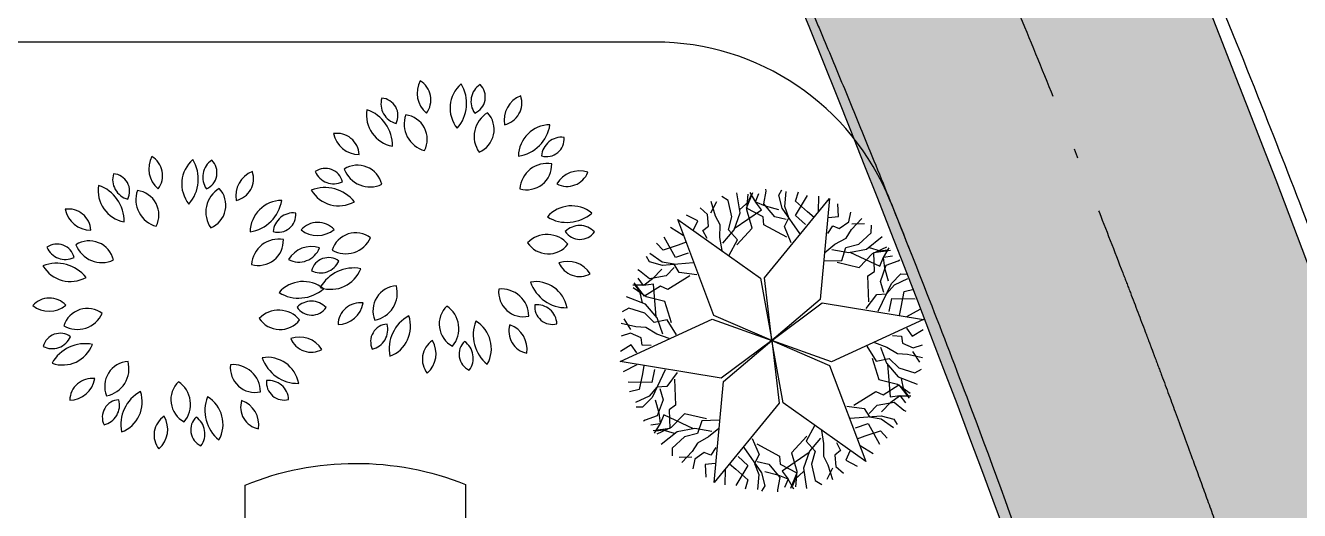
# Model space of a CAD drawing. Extents: x 302512 to 1034855, y -184136 to 410364.
# Drawn here: x 546673 to 566781, y 84150 to 91801 of the extents above; entities that cross this region are included whole.
import ezdxf

# ---------------------------------------------------------------- set-up
doc = ezdxf.new("R2010")
doc.units = 0
doc.header["$MEASUREMENT"] = 0
doc.linetypes.add('ACAD_ISO04W100', pattern=[30.5, 24, -3, 0.5, -3])
for name, color, linetype in [('shu', 74, 'Continuous'), ('WALL', 4, 'Continuous'), ('建筑', 2, 'Continuous'), ('环境', 8, 'Continuous'), ('红线', 20, 'Continuous'), ('绿化', 97, 'Continuous'), ('道路线', 161, 'Continuous')]:
    doc.layers.add(name, color=color, linetype=linetype)

# ---------------------------------------------------------------- blocks, each defined once
blk = doc.blocks.new('M_F22')
for centre, radius, start, end in [((-63.34145785952933, 1990.760850490929), 399.1434447293365, 151.7015353360428, 229.7405671459406), ((-591.4700567926375, 1890.7689324151), 338.912409155523, 322.8639188083236, 58.57818367365977), ((523.0495755705888, 1763.658167623376), 485.6592443762568, 130.7089921054097, 219.1064421702401), ((-283.6855240719487, 1835.547834289187), 572.5796647333053, 318.6570906337551, 31.15834364189467), ((661.9452475016842, 1865.323811889553), 306.5997425824958, 123.4612985024885, 215.4329496141702), ((307.0461035851295, 1931.43931066517), 265.5436950263019, 293.311450122148, 45.58279799451165), ((1256.882555320011, 1577.796670088006), 399.1434447293365, 111.7015353360428, 189.7405671459405), ((788.0390108358952, 1840.67293641057), 338.912409155523, 282.8639188083237, 18.57818367365972), ((-744.959601780316, 1661.440270665495), 485.6592443762568, 170.7089921054097, 259.10644217024), ((-1409.164328765506, 1197.951623940768), 572.5796647333053, 358.6570906337551, 71.15834364189467), ((-703.9087605633867, 1828.601089484451), 306.5997425824958, 163.4612985024885, 255.4329496141703), ((-1018.275501261847, 1651.123727326209), 265.5436950263019, 333.3114501221481, 85.58279799451168), ((-242.4975517759194, 1523.051748929007), 416.5522836812144, 160.5035450346598, 255.3284718856752), ((-683.6926049407666, 1289.293141864633), 375.9275563291936, 333.2487959694926, 82.58322095084212), ((819.0034097671414, 1334.670028943961), 416.5522836812144, 120.5035450346598, 215.3284718856752), ((330.7712544366623, 1439.195260583816), 375.9275563291936, 293.2487959694926, 42.58322095084213), ((-1680.436397550544, 1042.413355320619), 338.912409155523, 2.863918808323604, 98.57818367365977), ((-1340.139985314487, 1458.48612796182), 399.1434447293365, 191.7015353360428, 269.7405671459406), ((1560.105357205579, 1026.901031033063), 485.6592443762568, 90.70899210540966, 179.1064421702401), ((988.3202039083371, 1600.531037027409), 572.5796647333053, 278.6570906337551, 351.1583436418947), ((1731.855031222189, 1015.501016172508), 306.5997425824958, 83.46129850248845, 175.4329496141702), ((1502.484737607268, 1294.273199342584), 265.5436950263019, 253.311450122148, 5.58279799451165), ((-1853.347368535502, 584.4892262284848), 265.5436950263019, 13.31145012214801, 125.5827979945117), ((-1726.6087230499, 922.5158190856891), 306.5997425824958, 203.4612985024885, 295.4329496141703), ((-1364.461782560134, 522.3766567105631), 375.9275563291936, 13.24879596949258, 122.5832209508421), ((-1176.743899876634, 985.0408526290412), 416.5522836812144, 200.5035450346598, 295.3284718856752), ((1511.070887328209, 508.0415937736834), 416.5522836812144, 80.50354503465977, 175.3284718856752), ((1204.250881684096, 901.9421470038797), 375.9275563291936, 253.2487959694925, 2.583220950842076), ((2002.784565676087, 412.8241167091037), 399.1434447293365, 71.70153533604275, 149.7405671459405), ((1812.603180881673, 915.5658414856734), 338.912409155523, 242.8639188083236, 338.5781836736597), ((-1861.492169144945, -13.91924038396974), 572.5796647333053, 38.6570906337551, 111.1583436418947), ((-1650.606588224797, 768.0762309501151), 485.6592443762568, 210.7089921054097, 299.1064421702401), ((1880.957817603452, -204.0942863641103), 485.6592443762568, 50.70899210540971, 139.10644217024), ((-1969.320557950447, -307.438791260196), 338.912409155523, 42.86391880832361, 138.5781836736598), ((1811.667238714257, 602.8682043579611), 572.5796647333053, 238.6570906337552, 311.1583436418946), ((-1976.084805672905, 230.0297618530894), 399.1434447293365, 231.7015353360428, 309.7405671459406), ((-1392.996813633396, -502.7054468482529), 375.9275563291936, 53.24879596949258, 162.5832209508421), ((1509.878816726236, -570.044925083479), 416.5522836812144, 40.50354503465976, 135.3284718856751), ((2005.197912573898, -323.2257669405808), 306.5997425824958, 43.46129850248848, 135.4329496141703), ((2008.681378621226, 37.76249749718409), 265.5436950263019, 213.311450122148, 325.5827979945117), ((-1546.59138543942, -27.62138162141491), 416.5522836812144, 240.5035450346598, 335.3284718856752), ((1528.035451253494, -71.07949757117603), 375.9275563291936, 213.2487959694926, 322.5832209508421), ((-1807.430090205195, -769.3740554932301), 265.5436950263019, 53.31145012214801, 165.5827979945117), ((-1927.621960637076, -428.9646316283179), 306.5997425824958, 243.4612985024885, 335.4329496141703), ((1825.348733228715, -959.0532045076397), 399.1434447293365, 31.70153533604279, 109.7405671459406), ((-1429.019821572034, -1233.016913520245), 572.5796647333053, 78.65709063375512, 151.1583436418946), ((-1770.129094013861, -498.418989238402), 485.6592443762568, 250.7089921054097, 339.10644217024), ((2002.817491363352, -451.6844622521457), 338.912409155523, 202.8639188083235, 298.5781836736597), ((-755.9458408475948, -1306.305860864071), 375.9275563291936, 93.24879596949259, 202.5832209508421), ((-1178.984259485183, -1041.099040416142), 416.5522836812144, 280.5035450346598, 15.32847188567515), ((1335.476523908404, -1353.33139443172), 485.6592443762568, 10.70899210540965, 99.10644217023999), ((1801.102351632984, -690.6231373395567), 572.5796647333053, 198.657090633755, 271.1583436418947), ((1150.622564661866, -1024.582030306177), 375.9275563291936, 173.2487959694926, 282.5832209508421), ((815.9849811374115, -1395.140863893161), 416.5522836812144, 0.5035450346598049, 95.32847188567517), ((-1322.950429105582, -1527.176686733568), 338.912409155523, 82.86391880832356, 178.5781836736598), ((-1673.610269904053, -1119.799862553904), 399.1434447293365, 271.7015353360428, 349.7405671459406), ((248.6079063411707, -1512.411020285057), 375.9275563291936, 133.2487959694925, 242.5832209508421), ((-245.9299819864427, -1581.174662973339), 416.5522836812144, 320.5035450346597, 55.32847188567521), ((1588.780992609067, -1250.157471742554), 265.5436950263019, 173.311450122148, 285.5827979945117), ((1354.073718600524, -1524.45139683185), 306.5997425824958, 3.461298502488473, 95.43294961417024), ((-902.0088718942461, -1776.978441917876), 265.5436950263019, 93.31145012214799, 205.5827979945117), ((-1212.89214602151, -1593.467539114485), 306.5997425824958, 283.4612985024885, 15.43294961417022), ((-314.1059039597494, -1888.912044869343), 572.5796647333053, 118.657090633755, 191.1583436418947), ((-1047.601210358003, -1545.438200871999), 485.6592443762568, 290.7089921054097, 19.10644217024008), ((961.5689707017409, -1674.704013214054), 572.5796647333053, 158.6570906337551, 231.1583436418947), ((178.8982364843505, -1883.069478553793), 485.6592443762568, 330.7089921054097, 59.10644217024003), ((1269.678553103553, -1621.326361720989), 338.912409155523, 162.8639188083236, 258.5781836736598), ((807.599255818026, -1895.91864851171), 399.1434447293365, 351.7015353360428, 69.7405671459406), ((-43.76977786599673, -2046.071412853038), 338.912409155523, 122.8639188083236, 218.5781836736598), ((-574.247575420337, -1959.402461765407), 399.1434447293365, 311.7015353360428, 29.74056714594054), ((439.2596363933662, -1966.854642141683), 265.5436950263019, 133.311450122148, 245.5827979945117), ((83.15069729284369, -2026.109051828811), 306.5997425824958, 323.4612985024885, 55.43294961417029)]:
    blk.add_arc(centre, radius, start, end)
at = {"width": 0.8, "flags": 9}
for tag in ['YSIZE', 'XSIZE']:
    blk.add_attdef(tag, (0, 0), '', height=0.5, dxfattribs=at)
blk = doc.blocks.new('A$C07F22EBB')
at = {"layer": '建筑'}
blk.add_lwpolyline([(7159.942398846149, 25770.00528758764), (7159.942398786545, 26931.67641805857, -0.1945530834278041), (10639.93943798542, 26931.68528741598), (10639.94239872694, 25770.0141569525), (17584.7505492568, 25769.98908193409), (17581.90198343992, 26936.98991394788, -0.1945505677856719), (21061.88863402605, 26945.4931422323), (21064.72719031572, 25783.80048502982)], format="xyb", dxfattribs=at)
blk = doc.blocks.new('Plant126')
for points in [[(-208.1314633032744, 1768.783548953731), (-627.6457719727332, 2043.452334487307), (-757.839837691412, 2216.927450674534), (-743.3737819346279, 2318.121224794645)], [(-280.4614513588458, 1580.852269126894), (-482.9856504972704, 1783.239817367189), (-468.5195947404864, 1942.258560367167), (-598.7138058233395, 2086.821139727565), (-671.043793878911, 2318.121224794645)], [(-92.40330797720526, 2101.277408140965), (-222.5975190600584, 2144.646108607462), (-468.5195947404864, 2231.383614314158), (-482.9856504972704, 2390.40246208797)], [(24.75203227791644, -9.859029821914646), (-468.5195947404864, 886.9521186993866), (23.32470198454394, 2477.139967794667), (500.7030883171101, 901.4083871128009), (24.75203227791644, -9.859029821914646)], [(-179.1994971538807, 1942.258560367167), (-381.7235509281309, 2014.539902434239), (-323.8594732651691, 2390.40246208797)], [(-63.47134182781156, 2216.927450674534), (-150.2673856403126, 2448.227430967838)], [(124.586801553829, 2188.014913847705), (269.2469230292918, 2260.296151140987), (182.4508792167908, 2448.227430967838)], [(211.3828453661845, 1942.258560367167), (240.3148115157237, 2086.821139727565), (356.0429668416473, 2086.821139727565), (457.3050664109323, 2245.839882727573), (428.3729548973643, 2404.85873050137)], [(283.7128334219015, 1638.677238006762), (384.9749329911865, 1826.608517833642), (515.1689987097197, 1985.62736560741), (544.1011102232878, 2144.646108607462), (630.8971540357888, 2375.946193674542)], [(327.1108553280792, 1508.571031833612), (587.4991321294656, 1624.221074367137), (573.033076372827, 1841.064786247056), (746.6251639976836, 1971.171097193996), (862.3533193236071, 2216.927450674534), (818.9552974174294, 2332.577388434269)], [(515.1689987097197, 2231.383614314158), (703.2271420913603, 2318.121224794645)], [(-1223.358416896648, 1445.409248688861), (-930.698193518896, 1894.486551279717), (-1068.412464634879, 1973.995922779699), (-1065.912910225292, 2122.887962147585)], [(-671.043793878911, 2000.083634020825), (-888.0339034100907, 1971.171097193996), (-1061.625991034947, 1971.171097193996), (-1206.286112510265, 2086.821139727565)], [(-381.7235509281309, 1638.677238006762), (-801.2378595975897, 1682.046043247034), (-859.1019372605515, 1797.696085780603), (-1162.888090604087, 1826.608517833642), (-1162.888090604087, 2101.277408140965)], [(-497.4517062540544, 1898.889859900714), (-685.509849635695, 1869.977323073885), (-931.4319253162685, 2000.083634020825), (-974.8299472224462, 2202.471182261119), (-989.2960029792303, 2231.383614314158)], [(370.5088772344025, 1725.414743713502), (645.3632097925729, 1783.239817367189), (891.2852854730008, 1942.258560367167), (1050.411462705248, 2231.383614314158)], [(529.6350544665038, 1566.39600071348), (891.2852854730008, 1624.221074367137), (1007.01344079907, 1913.346128314128), (1180.605528423926, 2101.277408140965)], [(1248.021541657086, 1165.452905800098), (1075.822874392194, 1550.447356979107), (1147.046710343435, 1658.384139468594), (1020.192534314861, 1935.926881608545), (1258.062770950361, 2073.261326762199)], [(1416.348540220075, 1596.714784031696), (1282.81449407457, 1770.177462842161), (1196.018450262214, 1920.512620621236), (1223.844264307278, 2103.616982000289)], [(-1305.421059922359, 1158.709897430794), (-1218.071876402959, 1425.653268593209), (-1232.825109678655, 1718.137404983986), (-1403.651662651086, 2000.507243847655)], [(-1255.917540991635, 1764.877751159968), (-1174.408037672823, 1934.968889034694), (-1173.854879911218, 2051.576924142114)], [(-1088.143700190252, 1217.007837820979), (-957.3965674468345, 1559.118661983934), (-1149.922131372427, 1803.904711402842), (-1225.879350055751, 2048.2055090954)], [(659.8291201851825, 1797.696085780603), (1195.07158418071, 1768.783548953731), (1195.07158418071, 1927.802291953753), (1325.265649899389, 2000.083634020825)], [(920.2173969865689, 1985.62736560741), (1108.275395004181, 2000.083634020825), (1209.53749457332, 2057.908602900736)], [(1415.508204939557, 1395.782739192486), (1296.440141868821, 1544.189600336124), (1286.154474501396, 1822.217520700337), (1439.728221733982, 1960.995084265238), (1457.534094498711, 1987.979272069692)], [(-1273.702198425584, 1040.17356568785), (-1385.824411136695, 1221.834756268776), (-1458.44174013006, 1414.095548490025), (-1581.689955489259, 1518.66086354586), (-1738.603683148525, 1709.478484968981)], [(-1671.27289464885, 1536.973672843355), (-1652.360797097776, 1743.205607640679)], [(-1139.327907736428, 1012.704252046073), (-1109.289644118529, 1296.032135870532), (-1304.314835135869, 1391.926020032528), (-1330.194161796229, 1607.314333285109), (-1485.161329388779, 1830.416032470798), (-1607.016124387868, 1850.657211905904)], [(1248.574699418692, 1048.844870692678), (1322.585358035154, 1325.42974614779), (1467.532657029529, 1392.411145869896), (1527.630417650813, 1577.443929773412), (1691.777173188617, 1755.73357941857)], [(1447.492955942304, 1080.170903494486), (1475.605947506279, 1580.815344820125), (1560.74277218942, 1780.304271248073), (1655.612179160686, 1818.373186530202)], [(-1572.776329731991, 1129.32461975645), (-1683.505212820004, 1226.661727103469), (-1625.641135157042, 1326.885249548918), (-1712.72435648831, 1494.0901717164), (-1864.904774097653, 1548.543652047424)], [(1612.192705822832, 1141.852591534384), (1573.528157385459, 1353.384238013873), (1927.966721208519, 1491.203756617985)], [(1793.305162263729, 1146.194310642683), (1765.766453055418, 1280.630155099256), (1717.922298618083, 1536.973672843355), (1848.403632592395, 1629.011068508195)], [(-1829.005596893825, 1177.035217607167), (-1819.272923868979, 1338.455176366048), (-2025.424208270982, 1357.253237389936)], [(1907.927020121293, 1178.963514242618), (2064.840657043838, 1369.781083278844)], [(-1948.073659964561, 1028.628356463529), (-2191.783340699607, 1069.110767720608)], [(24.49168800203188, -8.361200601482324), (-998.8053625236935, 12.85861369503846), (-2130.026288266949, 1233.90219391314), (-526.7135166848166, 859.458213353812), (24.49168800203188, -8.361200601482324)], [(23.58504626057402, -10.83340918880413), (553.610469767751, 864.7579250360054), (2176.675692236182, 1233.90219391314), (1050.741306986616, 32.61459379066082), (23.58504626057402, -10.83340918880413)], [(1976.917100432198, 1001.644116272152), (2111.844548882815, 912.5053948065529), (2231.199789472463, 1081.638613609516)], [(-1862.38376825639, 945.7475175298955), (-1965.039270130932, 854.6803735397903), (-2163.117191374025, 685.0743615024171), (-2308.064581105122, 752.0558136113891)], [(-1768.067500992023, 791.0703888644407), (-1931.9270063289, 651.8200844520238), (-2228.501492488998, 889.8631255015557)], [(1807.483877082865, 803.598360642331), (1947.144726320272, 850.8238326557098), (2005.008803983234, 750.6003102102609), (2193.354124883786, 742.4141310428008), (2316.602430979561, 846.9794984855748)], [(-1632.299717260888, 679.2770654908732), (-2079.927017494323, 453.3014096988104), (-2295.257907896288, 427.2875994580886), (-2375.66125911077, 490.4124582960999)], [(1580.739733832175, 589.1680923505251), (1794.124046112571, 595.4381815964794), (1996.935440824469, 562.1962371490577), (2149.115767697091, 616.6496650931863), (2392.825539169004, 657.1321287371889)], [(2209.766595343259, 685.074361502388), (2378.91264117368, 565.5800371856226)], [(-1889.635209209067, 493.7715407398559), (-1958.625289519972, 316.4521427693894), (-2194.261697832975, 168.5305333521451), (-2391.233466971884, 232.1405180274946), (-2423.505395493397, 234.0687622760802)], [(-1606.420390600673, 463.8887522382925), (-1853.736032005239, 122.2631062995556), (-1982.823945619442, 129.9763663436374), (-2159.755922934404, -118.6539437432889), (-2397.626159569903, 18.6805014103943)], [(-1505.711448792994, 522.6718184658298), (-1782.246306547881, 448.4744912510128), (-1912.727549785472, 540.5118345289288), (-2103.019521489463, 500.0416299857666), (-2339.496265082984, 553.0520654077031)], [(1489.763465049196, 486.5311998191669), (1720.113478232684, 318.8533585282626), (1900.67261349324, 439.8031862461562), (2100.144027778457, 354.5211839405006), (2370.83935069693, 377.1758382353496), (2449.296123789987, 472.5845965600224)], [(1699.254639141305, 557.3692663143215), (1886.759788180076, 348.2509688055638), (2147.4350971362, 214.7855754148391), (2477.387827341023, 221.5407904981316)], [(-2064.067632114442, 394.0332700207859), (-2147.523695500116, 191.6580543834921), (-2234.319739312472, 41.32289660437391), (-2406.805674832998, -26.13142224111061)], [(1641.103456641446, 340.0525829241583), (1872.006554904525, 55.76683241483124), (2180.260274156186, 100.1058369428997), (2429.809580464367, 43.73631907719255)], [(1906.512239066375, 342.9512571233704), (2149.094479684296, -135.0385822943149), (2286.808750800134, -55.52921079431826), (2414.503262109225, -132.1399080951028)], [(2199.459639962894, 211.4140344790708), (2306.008134661548, 55.77916501778827), (2406.717076469227, -3.003901209763626)], [(-1859.862835097141, -361.6224170600849), (-2102.445075715063, 116.3674223576004), (-2240.1593468309, 36.85805085760376), (-2367.853858139992, 113.4687481583883)], [(1653.069794569761, -482.559912175007), (1900.385435974473, -140.9342662363138), (2029.473349588676, -148.6475262803519), (2206.405326903638, 99.98278380653073), (2444.275563538991, -37.35166134712335)], [(2110.717036083675, -412.7044299575441), (2194.173099469204, -210.3292143202502), (2280.969143281705, -59.99405654113207), (2453.455078802232, 7.460262304352455)], [(-1594.454052672212, -358.7237428608728), (-1825.357150935291, -74.43799235157485), (-2133.610870186953, -118.7769968796288), (-2383.160176495134, -62.40747901395071)], [(-2152.81023599366, -230.0851944158289), (-2259.358730692315, -74.45032495454643), (-2360.067672499994, -15.66725872699453)], [(23.06435770865937, -7.837750747954033), (-506.9610657985177, -883.4290849727199), (-2130.026288266949, -1252.573353849898), (-1004.091903017383, -51.28575372737532), (23.06435770865937, -7.837750747954033)], [(21.89737169117143, -8.812130114843512), (515.1689987097197, -905.6232786361447), (23.32470198454394, -2495.811127731411), (-454.0536843478767, -920.0795470495591), (21.89737169117143, -8.812130114843512)], [(22.15771596720151, -10.30995933523218), (1045.454766492927, -31.52977363179662), (2176.675692236182, -1252.573353849898), (573.36292065405, -878.1293732905265), (22.15771596720151, -10.30995933523218)], [(1936.284613178301, -512.4427006765704), (2005.274693489206, -335.1233027061185), (2240.911101802209, -187.2016932888741), (2437.882870941117, -250.8116779642091), (2470.154799462631, -252.7399222128092)], [(-1652.605235172072, -576.0404262510797), (-1840.110384210842, -366.922128742322), (-2100.785693166967, -233.4567353515972), (-2430.738423371789, -240.2119504348752)], [(-1443.114061079963, -505.2023597559105), (-1673.464074263597, -337.5245184650207), (-1854.023209524006, -458.4743461828707), (-2053.494623809223, -373.1923438772587), (-2324.189946727842, -395.8469981721223), (-2402.646719820754, -491.2557564967806)], [(-1534.090329862942, -607.8392522872978), (-1747.474642143192, -614.1093415332084), (-1950.286036855236, -580.8673970857722), (-2102.466363727857, -635.3208250299444), (-2346.17613519977, -675.803288673947)], [(-2163.117191374025, -703.7455214391462), (-2332.263237204592, -584.2511971223807)], [(1552.360852762227, -541.3429784025589), (1828.895710517114, -467.1456511877273), (1959.37695375456, -559.182994465687), (2149.668925458696, -518.7127899225247), (2386.145669052072, -571.7232253444176)], [(1678.949121230122, -697.9482254276313), (2126.576421463556, -471.9725696355249), (2341.907311865521, -445.9587593948031), (2422.310663080003, -509.0836182328144)], [(-1760.834473113631, -822.2695205790892), (-1900.495322351038, -869.494992592468), (-1958.359400014, -769.271470147019), (-2146.704720914553, -761.085290979559), (-2269.953027010328, -865.650658422333)], [(1814.716904961257, -809.7415488011989), (1978.576410298134, -670.491244388782), (2275.150896458232, -908.5342854383139)], [(1909.033172225623, -964.4186774666246), (2011.68867410002, -873.3515334765484), (2209.766595343259, -703.7455214391462), (2354.71398507421, -770.7269735481036)], [(-1930.267696462965, -1020.315276208924), (-2065.195144913581, -931.176554743311), (-2184.550385503229, -1100.309773546274)], [(1185.977311705661, -1031.375411982802), (1155.939048087763, -1314.703295807246), (1350.964239105102, -1410.597179969287), (1376.843565765463, -1625.985493221838), (1531.810733358012, -1849.087192407527), (1653.665528357102, -1869.328371842633)], [(-1861.27761615206, -1197.634674179376), (-2018.191253074605, -1388.452243215602)], [(-1565.543301853599, -1160.523751471113), (-1526.878753416226, -1372.055397950587), (-1881.317317239285, -1509.874916554757)], [(-1746.655758294495, -1164.865470579456), (-1719.117049086184, -1299.301315036014), (-1671.27289464885, -1555.644832780113), (-1801.754228623162, -1647.682228444924)], [(-1201.925295449459, -1067.516030629436), (-1275.935954065921, -1344.100906084562), (-1420.883253060296, -1411.08230580661), (-1480.981013681579, -1596.11508971017), (-1645.127769219383, -1774.404739355328)], [(-1400.84355197307, -1098.842063431244), (-1428.956543537046, -1599.486504756883), (-1514.093368220332, -1798.975431184831), (-1608.962775191452, -1837.04434646696)], [(-1201.372137687853, -1184.124065736856), (-1029.17347042296, -1569.118516915865), (-1100.397306374347, -1677.055299405352), (-973.543130345628, -1954.598041545274), (-1211.413366981127, -2091.932486698957)], [(1134.793104159486, -1235.678997757708), (1004.045971416068, -1577.789821920692), (1196.57153534166, -1822.5758713396), (1272.528754024985, -2066.876669032129)], [(1352.070463891447, -1177.381057367523), (1264.721280372192, -1444.324428529967), (1279.474513647889, -1736.808564920715), (1450.301066620319, -2019.178403784384)], [(1320.351602394818, -1058.844725624609), (1432.473815105928, -1240.505916205535), (1505.091144099293, -1432.766708426739), (1628.339359458347, -1537.332023482618), (1785.253087117759, -1728.149644905739)], [(1619.425733701224, -1147.995779693179), (1730.154616789237, -1245.332887040227), (1672.29053912613, -1345.556409485647), (1759.373760457544, -1512.761331653115), (1911.554178066886, -1567.214811984182)], [(1875.655000863058, -1195.706377543896), (1865.922327838212, -1357.126336302777), (2072.073612240216, -1375.924397326694)], [(1994.723063933649, -1047.299516400258), (2238.43274466884, -1087.781927657366)], [(-1368.858800970324, -1414.453899129244), (-1249.790737899733, -1562.860760272868), (-1239.505070532163, -1840.888680637095), (-1393.078817764748, -1979.666244202011), (-1410.884690529478, -2006.65043200645)], [(-1369.699136250842, -1615.385943968411), (-1236.165090105336, -1788.848622778876), (-1149.369046292981, -1939.183780558008), (-1177.194860338044, -2122.288141937047)], [(-482.9856504972704, -1585.067160650238), (-844.6358815037675, -1642.892234303895), (-960.3640368298366, -1932.017288250886), (-1133.956124454693, -2119.948568077694)], [(-280.4614513588458, -1527.242191770326), (-540.8497281603777, -1642.892234303895), (-526.3836724035937, -1859.735946183771), (-699.9757600284502, -1989.842257130754), (-815.7039153543737, -2235.598610611263), (-772.305893448196, -2351.248548371027)], [(327.1108553280792, -1599.523429063652), (529.6350544665038, -1801.910977303903), (515.1689987097197, -1960.929720303925), (645.3632097925729, -2105.492299664279), (717.6931978481443, -2336.792384731403)], [(1270.007820865882, -1464.080408625575), (977.3475974881294, -1913.157711216432), (1115.061868604113, -1992.667082716458), (1112.562314194525, -2141.559122084314)], [(1717.922298618083, -1555.644832780113), (1699.010201067009, -1761.876767577408)], [(-613.1797162159492, -1816.367245717332), (-1148.422180211477, -1787.454708890503), (-1148.422180211477, -1946.473451890511), (-1278.616245930156, -2018.754793957583)], [(-323.8594732651691, -1744.085903650217), (-598.7138058233395, -1801.910977303903), (-844.6358815037675, -1960.929720303925), (-1003.762058736014, -2250.054774250917)], [(-237.0634294526681, -1657.34839794352), (-338.3255290219531, -1845.279677770371), (-468.5195947404864, -2004.298525544169), (-497.4517062540544, -2163.317268544176), (-584.2477500665555, -2394.617353611271)], [(254.7808672725077, -1787.454708890503), (674.2951759419666, -2062.123494424036), (804.4892416606453, -2235.598610611263), (790.0231859038613, -2336.792384731403)], [(428.3729548973643, -1657.34839794352), (847.8872635668231, -1700.717203183763), (905.7513412297849, -1816.367245717332), (1209.53749457332, -1845.279677770371), (1209.53749457332, -2119.948568077694)], [(1302.566944960869, -1783.548911096682), (1221.057441642057, -1953.640048971408), (1220.504283880451, -2070.248084078843)], [(-873.5679930173355, -2004.298525544169), (-1061.625991034947, -2018.754793957583), (-1162.888090604087, -2076.579762837451)], [(-164.7334413970966, -1960.929720303925), (-193.6654075464903, -2105.492299664279), (-309.3935628724139, -2105.492299664279), (-410.655662441699, -2264.511042664331), (-381.7235509281309, -2423.529890438099)], [(225.8489011229685, -1960.929720303925), (428.3729548973643, -2033.211062370997), (370.5088772344025, -2409.073622024685)], [(544.1011102232878, -1917.561019837472), (732.1592536049284, -1888.648483010643), (978.0813292855019, -2018.754793957583), (1021.47935119168, -2221.142342197834), (1035.945406948464, -2250.054774250917)], [(717.6931978481443, -2018.754793957583), (934.6833073793241, -1989.842257130754), (1108.275395004181, -1989.842257130754), (1252.935516479498, -2105.492299664279)], [(-468.5195947404864, -2250.054774250917), (-656.5777381221269, -2336.792384731403)], [(-77.9373975845956, -2206.686073784434), (-222.5975190600584, -2278.967311077745), (-135.8014752475574, -2466.898590904553)], [(110.1207457970449, -2235.598610611263), (196.9167896094004, -2466.898590904553)], [(139.0527119464386, -2119.948568077694), (269.2469230292918, -2163.317268544176), (515.1689987097197, -2250.054774250917), (529.6350544665038, -2409.073622024685)]]:
    blk.add_lwpolyline(points)
blk = doc.blocks.new('G')
at = {"layer": 'shu', "xscale": 0.9719999999999756, "yscale": 0.9719999999999756, "zscale": 0.9719999999999756, "rotation": 347.5246015080592}
blk.add_blockref('Plant126', (-79.84407044318505, -59.49499393318547), dxfattribs=at)

msp = doc.modelspace()

# ---------------------------------------------------------------- hatches: boundary and pattern name
at = {"layer": '环境', "ltscale": 100}
h = msp.add_hatch(dxfattribs=at)
h.set_pattern_fill('HONEY', color=256, scale=3000, style=0)
h.set_pattern_definition([(0, (-609984.0939585507, -119640.7769003473), (562.5, 324.759525), [375, -750]), (120, (-609984.0939585507, -119640.7769003473), (-562.4999987709674, 324.7595271287468), [374.9999999999996, -749.9999999999992]), (59.99999999999999, (-609984.0939585507, -119640.7769003473), (1.229032667304786e-06, 649.5190521287468), [-750, 375])])
edge = h.paths.add_edge_path()
edge.add_arc((562248.991016234, 272765.7674313413), 7500.000000000591, 246.4218215158383, 293.578178472733)
edge.add_line((565248.9910155782, 265891.9038886207), (565248.9910155188, 213780.1426968197))
edge.add_arc((309717.8237180443, 235107.9804630727), 256419.6835740063, 352.07480595441814, 355.2288823084872, ccw=False)
edge.add_arc((559250.2881577646, 192001.3899833885), 8932.05680310269, 60.20637723547677, 100.1983798931832)
edge.add_arc((388101.8866039104, 227753.9859557406), 171697.0331586907, 350.9654260162014, 355.4130349489621)
edge.add_line((559248.9910155185, 214023.0046718472), (559248.9910155188, 265891.903889219))
edge = h.paths.add_edge_path()
edge.add_arc((582481.6358504812, 4292.71120035039), 31665.18905745992, 92.4112957643199, 103.27756382902339, ccw=False)
edge.add_arc((302225.328432882, -12259.73411984746), 283056.3086596581, 9.802202898345437, 24.78775890573573)
edge.add_arc((633513.8329496356, 144868.879243603), 83671.43250289056, 157.1420249398304, 207.3609636445097, ccw=False)
edge.add_arc((557018.4983046936, 186191.2111667172), 8841.070137210278, 226.0356989597429, 266.0733673441928, ccw=False)
edge.add_arc((633078.188308937, 145012.0374263976), 89266.5384395419, 157.0443401566653, 206.2319194681609)
edge.add_arc((304569.6859698978, -11472.93846316297), 274619.4039808304, 9.766456076263182, 25.223384796735388, ccw=False)

# ---------------------------------------------------------------- linework, layer by layer
msp.add_lwpolyline([(575209.1350311514, 35111.45435897913, -0.04744859887034229), (581149.3981224683, 35929.86247350927, 0.06548016852272572), (559202.8307738926, 106413.9241308677, -0.2226971271688835), (556413.0703584391, 177370.8949494286, -0.1764964550842413), (550880.9386454413, 179827.6522096406, 0.2179784892052562), (553005.0082405577, 105555.7233725593, -0.06754601975452626), (575209.1350311514, 35111.45435897913)], format="xyb", close=True)
at = {"layer": '环境'}
msp.add_open_spline([(553527.8737231432, 104403.7429256524), (554477.2641416427, 102294.2659475866), (555261.7528551598, 100550.9009958761), (556401.1631419531, 98018.28696984402), (556814.1565136579, 97100.10900209611), (557438.4977325418, 95711.69528984814), (557673.8078362988, 95188.2599065029), (558035.3731752778, 94383.70275643351), (558173.9448982871, 94075.23686670978), (558390.8710637784, 93592.1415907254), (558475.5714270221, 93403.4235605849), (558610.2802340582, 93103.11925115169), (558663.7131573383, 92983.93022643158), (558756.9991029983, 92775.7018018954), (558796.8529748861, 92686.66045601876), (558854.8679813421, 92556.90792654874), (558875.9542409629, 92509.70185493876), (558913.1267637128, 92426.39399290818), (558929.2135143571, 92390.29104066931), (558954.6525273838, 92333.11113635171), (558964.6869634495, 92310.51829068619), (558982.1273488414, 92271.18014031043), (558989.5331613556, 92254.43501755141), (559002.041972542, 92226.08119092975), (559007.1431747326, 92214.47640503675), (559013.6077153615, 92199.72048342158), (559015.6365156993, 92195.07684542844), (559019.1205529906, 92187.08294911892), (559020.5751043798, 92183.73433043482), (559022.7575067689, 92178.69636553095), (559023.5738592993, 92176.80619028024), (559024.9851954356, 92173.5306712176), (559025.5800403389, 92172.14571515226), (559026.6477599686, 92169.65376323473), (559027.1208517712, 92168.54630674119), (559028.0709516904, 92166.31683135219), (559028.5487325413, 92165.19296264311), (559029.4217941135, 92163.13479482918), (559029.7709290655, 92162.3108424109), (559030.5186556596, 92160.5445027831), (559030.9123750895, 92159.61372111551), (559031.6450325316, 92157.88067041489), (559031.9618295219, 92157.13106067409), (559032.6404796715, 92155.52489386813), (559033.0026219564, 92154.66764980962), (559033.6152919531, 92153.21732059831), (559033.8448964092, 92152.67378798034), (559034.3019944623, 92151.59170728095), (559034.5305405601, 92151.05066753435), (559035.2161700653, 92149.42755010596), (559035.6732446847, 92148.34547423536), (559037.0444333814, 92145.09925388265), (559037.9585122969, 92142.93511665985), (559040.7006083159, 92136.44273414358), (559042.5284846919, 92132.11451800202), (559048.0115502661, 92119.1299871055), (559051.6661759105, 92110.47378987866), (559062.62779348, 92084.5056756722), (559069.9325260413, 92067.1942361662), (559091.8376450781, 92015.26188644615), (559106.428952907, 91980.64294502512), (559150.1662322683, 91876.79446734581), (559179.275559678, 91807.57327758893), (559266.4543289801, 91599.94686861476), (559324.3745579924, 91461.57880832045), (559497.5173002065, 91046.65350665129), (559612.1223039124, 90770.27409288252), (559839.5710884549, 90218.15664919082), (559952.4147040241, 89942.41883223958), (560217.754180125, 89289.57459440571), (560369.4239590731, 88912.82473363553), (560563.7958451814, 88425.10521306715), (560608.2357274897, 88313.25733093824), (560652.5023936864, 88201.50097226782)], degree=3, knots=[100188.6044386474, 100188.6044386474, 100188.6044386474, 100188.6044386474, 100275.3107676817, 100275.3107676817, 100340.9293606969, 100340.9293606969, 100393.1349617896, 100393.1349617896, 100435.165776111, 100435.165776111, 100469.6459015459, 100469.6459015459, 100498.4052934457, 100498.4052934457, 100527.1646853454, 100527.1646853454, 100547.3548163595, 100547.3548163595, 100567.5449473735, 100567.5449473735, 100584.2644647125, 100584.2644647125, 100600.9839820515, 100600.9839820515, 100617.7034993904, 100617.7034993904, 100627.2720324826, 100627.2720324826, 100636.8405655747, 100636.8405655747, 100644.4063827527, 100644.4063827527, 100651.9721999307, 100651.9721999307, 100659.5380171087, 100659.5380171087, 100667.1038342867, 100667.1038342867, 100671.5744954699, 100671.5744954699, 100675.7441011326, 100675.7441011326, 100678.5940394463, 100678.5940394463, 100681.4628818866, 100681.4628818866, 100683.1558437572, 100683.1558437572, 100684.8488056277, 100684.8488056277, 100688.2347293687, 100688.2347293687, 100695.0065768508, 100695.0065768508, 100708.550271815, 100708.550271815, 100735.6376617433, 100735.6376617433, 100789.8124415999, 100789.8124415999, 100898.1620013131, 100898.1620013131, 101114.8611207396, 101114.8611207396, 101548.2593595926, 101548.2593595926, 102415.0558372985, 102415.0558372985, 103281.8523150044, 103281.8523150044, 104470.3160281103, 104470.3160281103, 104824.3178159767, 104824.3178159767, 104824.3178159767, 104824.3178159767], dxfattribs=at)
at = {"layer": '红线', "linetype": 'ACAD_ISO04W100', "ltscale": 300}
msp.add_open_spline([(556263.5771934649, 105634.9726046606), (561661.7269288034, 93640.67355870409), (561729.472330115, 93480.84884748049), (561965.288839461, 92922.61640899291), (562132.1033784244, 92524.3432176297), (562487.4628843185, 91668.22063476685), (562675.468194372, 91210.49412682431), (563046.5968539722, 90296.71617818018), (563229.7210157418, 89840.66163623962), (563471.2033727088, 89231.88697918714), (563531.9358198321, 89078.14037580276), (563727.1356800795, 88581.86690921709), (563860.3443975414, 88239.92014310043), (564031.8296982041, 87795.22361670411), (564071.6300191169, 87691.69112066517), (564190.5575950034, 87381.34387929295), (564269.2108496672, 87174.78097639245), (564364.7758326367, 86922.14353124332), (564382.309216155, 86875.72263400932), (564414.8091061478, 86789.54721243097), (564429.7831267584, 86749.79106386122), (564459.673918532, 86670.32966522127), (564474.5914334517, 86630.62253883481), (564528.0614265942, 86488.12095663161), (564566.4726313532, 86385.422183997), (564681.3559708484, 86077.3500374743), (564757.4774839869, 85872.00179221458), (564918.2045717482, 85436.30581086909), (565002.7937810267, 85205.76275386359), (565154.7712038024, 84789.9248008451), (565221.9799234308, 84605.46720365377), (565357.5378761413, 84232.62848377705), (565425.8883187338, 84044.24394217203), (565564.2908774256, 83662.33367392921), (565634.3440738977, 83468.80486964819), (565776.7186056434, 83075.37033265654), (565849.0407824032, 82875.46218894597), (565996.5233187904, 82468.02058824606), (566071.6843523949, 82260.48520130687), (566302.2823430288, 81624.5589148216), (566462.8358096136, 81182.842710544), (566634.8308672793, 80711.95059435023), (566637.1650718667, 80705.56036024599), (566639.501003908, 80699.16580603505)], degree=3, knots=[100188.6044386474, 100188.6044386474, 100188.6044386474, 100188.6044386474, 100681.5871852987, 100681.5871852987, 101910.7642723619, 101910.7642723619, 103326.3143656799, 103326.3143656799, 104741.8644589979, 104741.8644589979, 105220.710675044, 105220.710675044, 106288.9867023296, 106288.9867023296, 106613.4995830597, 106613.4995830597, 107262.5253445199, 107262.5253445199, 107408.6973755389, 107408.6973755389, 107533.9883028908, 107533.9883028908, 107659.2792302427, 107659.2792302427, 107983.8208216668, 107983.8208216668, 108632.9040045149, 108632.9040045149, 109355.5790082656, 109355.5790082656, 109924.0681027817, 109924.0681027817, 110492.5571972978, 110492.5571972978, 111061.0462918139, 111061.0462918139, 111629.53538633, 111629.53538633, 112198.0244808461, 112198.0244808461, 113335.0026698783, 113335.0026698783, 113350.6335913246, 113350.6335913246, 113350.6335913246, 113350.6335913246], dxfattribs=at)
at = {"layer": '道路线'}
msp.add_lwpolyline([(556609.7104037653, 91540.04793091817), (530240.2791900884, 91540.04793091817), (530240.2791900884, 91127.86325953854)], dxfattribs=at)
msp.add_arc((556609.7104042422, 87540.04793145461), 4000, 21.90253573572105, 90.00000000683019, dxfattribs=at)
for points, knots in [([(564354.460679854, 94974.59758683247), (564362.0648728262, 94956.71734800143), (564369.6663468729, 94938.83695354266), (564697.3186570059, 94167.84117665095), (565012.524446572, 93414.48275854392), (565631.2113688837, 91909.92880340619), (565934.6925643336, 91158.7340440969), (566478.6544912707, 89785.4098651032), (566721.2289360415, 89162.56052090926), (566993.2358415972, 88451.03114052815), (567027.9216178309, 88360.04667272372), (567085.0970469366, 88209.64739163918), (567107.6539014231, 88150.20234521432), (567149.05542549, 88040.89183308883), (567167.9150696646, 87991.019519947), (567197.1668091665, 87913.54415782494), (567207.5839057814, 87885.92952533765), (567235.0707779776, 87813.0005277018), (567252.1111195933, 87767.72295977874), (567286.1129103552, 87677.25032653613), (567303.0752139937, 87632.05299749179), (567353.8575979124, 87496.55480094953), (567387.5731235396, 87406.34779872699), (567488.392506684, 87135.91426642938), (567555.1686750303, 86955.87660088344), (567688.3442519556, 86595.27100416226), (567754.7436543356, 86414.70319922967), (567887.6783002268, 86051.95877065463), (567954.2135833155, 85869.78211238189), (568087.9480207812, 85502.69391354127), (568155.1472497832, 85317.78219773574), (568290.7512939821, 84944.05355896754), (568359.1562040697, 84755.23636110825), (568497.7244144331, 84372.48909940524), (568567.8878169905, 84178.55871089501), (568710.5338922392, 83784.34926518006), (568783.0166629206, 83584.06988080544), (569010.3872230898, 82956.38343646331), (569170.0480759989, 82516.3993142466), (569377.6167493712, 81946.98535796208), (569417.2420915018, 81838.3906238298), (569457.3724296938, 81728.53484954638)], [100188.6044386474, 100188.6044386474, 100188.6044386474, 100188.6044386474, 100243.003644193, 100243.003644193, 102534.2593767671, 102534.2593767671, 104825.5151093412, 104825.5151093412, 106736.3186703821, 106736.3186703821, 107016.6600188536, 107016.6600188536, 107199.9981617947, 107199.9981617947, 107353.9229621775, 107353.9229621775, 107439.1965575564, 107439.1965575564, 107579.1690117924, 107579.1690117924, 107719.1414660285, 107719.1414660285, 107999.0863745005, 107999.0863745005, 108558.9761914446, 108558.9761914446, 109118.8660083886, 109118.8660083886, 109678.7558253327, 109678.7558253327, 110238.6456422768, 110238.6456422768, 110798.5354592208, 110798.5354592208, 111358.4252761649, 111358.4252761649, 111918.315093109, 111918.315093109, 113080.4657381423, 113080.4657381423, 113350.6335913246, 113350.6335913246, 113350.6335913246, 113350.6335913246]), ([(560320.9893861662, 89032.16331293387), (560766.3043628584, 87924.5491606216), (561921.1551385771, 84965.76125922007), (562933.6350987803, 82100.65892853541), (564787.4865675818, 76537.95007072343)], [103948.9215598145, 103948.9215598145, 103948.9215598145, 103948.9215598145, 107444.354771289, 113350.6335913246, 113350.6335913246, 113350.6335913246, 113350.6335913246])]:
    msp.add_open_spline(points, degree=3, knots=knots, dxfattribs=at)

# ---------------------------------------------------------------- block references
at = {"rotation": 290.3818135857048}
msp.add_blockref('G', (558541.0985275193, 86801.33504095394), dxfattribs=at)
at = {"layer": 'WALL'}
msp.add_blockref('A$C07F22EBB', (532557.3531810294, 57614.61699055089), dxfattribs=at)
at = {"layer": '绿化', "xscale": 1.04019552, "yscale": 1.04019552, "zscale": 1.04019552}
for p in [(553335.0000259834, 88663.31820626277), (549100.2270006794, 87469.50388307637)]:
    msp.add_blockref('M_F22', p, dxfattribs=at)

doc.saveas('drawing.dxf')
